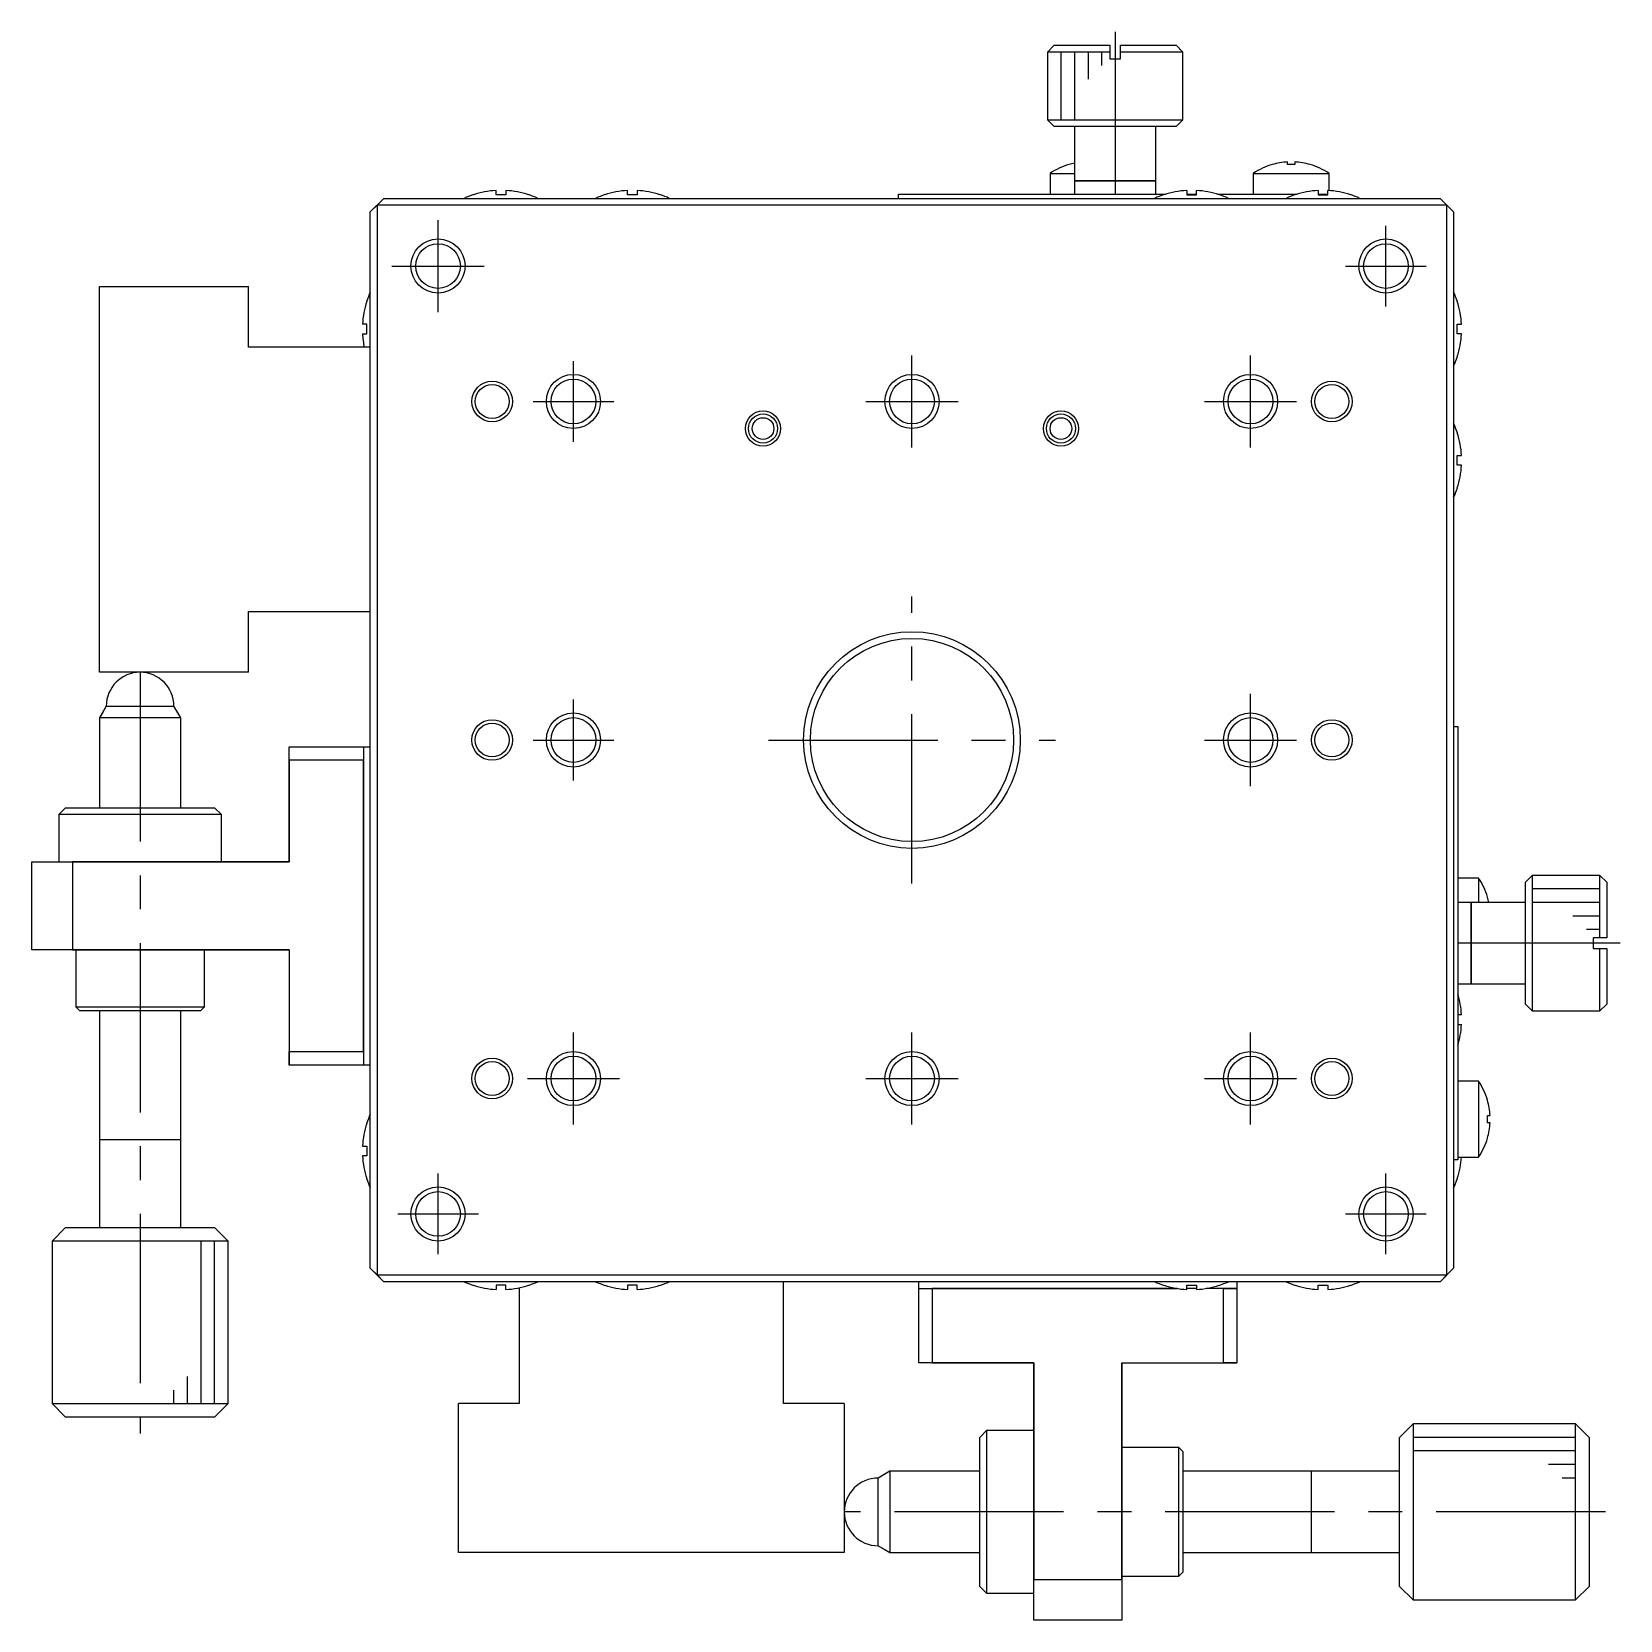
# Model space of a CAD drawing. Extents: x -121 to 391, y -8 to 276.
# Drawn here: x 32.1 to 149.4, y 97.7 to 215 of the extents above; entities that cross this region are included whole.
import ezdxf

# ---------------------------------------------------------------- set-up
doc = ezdxf.new("R2010")
doc.units = 0
doc.header["$LTSCALE"] = 10
doc.linetypes.add('CENTER', pattern=[2, 1.25, -0.25, 0.25, -0.25])
doc.layers.get('0').update_dxf_attribs({"linetype": 'CONTINUOUS'})
doc.layers.add('CENTER', color=1, linetype='CENTER')

msp = doc.modelspace()

# ---------------------------------------------------------------- linework, layer by layer
at = {"color": 7, "linetype": 'CONTINUOUS'}
for p, q in [((107.559176, 213.952959), (107.059176, 213.452959)), ((107.559176, 213.952959), (111.659176, 213.952959)), ((111.659176, 213.952959), (111.659176, 213.452959)), ((111.659176, 213.952959), (111.659176, 212.952959)), ((111.659176, 213.952959), (111.659176, 212.952959)), ((112.459176, 213.952959), (116.559176, 213.952959)), ((112.459176, 213.452959), (112.459176, 213.952959)), ((112.459176, 212.952959), (112.459176, 213.952959)), ((112.459176, 212.952959), (112.459176, 213.952959)), ((117.059176, 213.452959), (116.559176, 213.952959)), ((111.659176, 213.452959), (107.059176, 213.452959)), ((107.059176, 213.452959), (107.059176, 208.452959)), ((111.659176, 213.452959), (111.659176, 212.952959)), ((111.659176, 212.952959), (112.459176, 212.952959)), ((117.059176, 213.452959), (112.459176, 213.452959)), ((112.459176, 212.952959), (112.459176, 213.452959)), ((117.059176, 208.452959), (117.059176, 213.452959)), ((107.059176, 208.452959), (117.059176, 208.452959)), ((107.059176, 208.452959), (107.559176, 207.952959)), ((116.559176, 207.952959), (107.559176, 207.952959)), ((109.059176, 207.952959), (109.059176, 203.952959)), ((109.059176, 207.952959), (109.059176, 202.952959)), ((109.059176, 207.952959), (109.059176, 202.952959)), ((115.059176, 203.952959), (115.059176, 207.952959)), ((115.059176, 202.952959), (115.059176, 207.952959)), ((115.059176, 202.952959), (115.059176, 207.952959)), ((116.559176, 207.952959), (117.059176, 208.452959)), ((124.799176, 205.146164), (124.799176, 205.339421)), ((125.319176, 205.339421), (125.319176, 205.146164)), ((107.259176, 204.495423), (109.059176, 204.495423)), ((107.259176, 204.495423), (107.259176, 202.952959)), ((108.660037, 205.146164), (108.657028, 205.152333)), ((108.660037, 205.146164), (108.657028, 205.152333)), ((108.660037, 205.146164), (108.657028, 205.152333)), ((108.660037, 205.146164), (108.657028, 205.152333)), ((122.259176, 204.495423), (127.859176, 204.495423)), ((122.259176, 204.495423), (122.259176, 202.952959)), ((123.660037, 205.146164), (123.657028, 205.152333)), ((123.660037, 205.146164), (123.657028, 205.152333)), ((123.660037, 205.146164), (123.657028, 205.152333)), ((123.660037, 205.146164), (123.657028, 205.152333)), ((125.319176, 205.146164), (124.799176, 205.146164)), ((126.461324, 205.152333), (126.458315, 205.146164)), ((126.461324, 205.152333), (126.458315, 205.146164)), ((126.461324, 205.152333), (126.458315, 205.146164)), ((126.461324, 205.152333), (126.458315, 205.146164)), ((127.859176, 203.227363), (127.859176, 204.495423)), ((66.349176, 202.915542), (66.349176, 203.23299)), ((67.069176, 203.23299), (67.069176, 202.915542)), ((76.049176, 202.915542), (76.049176, 203.23299)), ((76.769176, 203.23299), (76.769176, 202.915542)), ((96.059176, 202.652959), (96.059176, 202.952959)), ((96.059176, 202.952959), (98.059176, 202.952959)), ((96.059176, 202.952959), (115.790739, 202.952959)), ((96.059176, 202.952959), (115.790739, 202.952959)), ((98.059176, 202.952959), (108.809176, 202.952959)), ((108.809176, 202.952959), (115.790739, 202.952959)), ((109.059176, 203.952959), (112.059176, 203.952959)), ((112.059176, 203.952959), (109.059176, 203.952959)), ((109.059176, 203.952959), (109.059176, 202.952959)), ((115.059176, 203.952959), (109.059176, 203.952959)), ((115.059176, 203.952959), (109.059176, 203.952959)), ((112.059176, 203.952959), (115.059176, 203.952959)), ((115.059176, 203.952959), (112.059176, 203.952959)), ((115.059176, 202.952959), (115.059176, 203.952959)), ((117.349176, 203.23299), (117.349176, 202.915542)), ((117.349176, 202.952959), (118.069176, 202.952959)), ((118.069176, 202.915542), (118.069176, 203.23299)), ((119.627613, 202.952959), (123.809176, 202.952959)), ((119.627613, 202.952959), (125.490739, 202.952959)), ((119.627613, 202.952959), (125.490739, 202.952959)), ((123.809176, 202.952959), (125.490739, 202.952959)), ((127.049176, 203.23299), (127.049176, 202.915542)), ((127.049176, 202.952959), (127.769176, 202.952959)), ((127.769176, 202.915542), (127.769176, 203.23299)), ((57.059176, 201.652959), (58.059176, 202.652959)), ((57.059176, 201.652959), (58.059176, 202.652959)), ((57.059176, 201.652959), (57.559176, 202.152959)), ((57.559176, 202.152959), (58.059176, 202.652959)), ((136.559176, 202.152959), (57.559176, 202.152959)), ((57.559176, 202.152959), (57.559176, 123.152959)), ((58.059176, 202.652959), (87.559181, 202.652959)), ((58.059176, 202.652959), (136.059176, 202.652959)), ((58.059176, 202.652959), (136.059176, 202.652959)), ((64.673746, 202.915542), (64.669332, 202.924591)), ((67.069176, 202.915542), (66.349176, 202.915542)), ((68.74902, 202.924591), (68.744607, 202.915542)), ((74.373746, 202.915542), (74.369332, 202.924591)), ((74.373746, 202.915542), (74.369332, 202.924591)), ((74.373746, 202.915542), (74.369332, 202.924591)), ((74.373746, 202.915542), (74.369332, 202.924591)), ((76.769176, 202.915542), (76.049176, 202.915542)), ((78.44902, 202.924591), (78.444607, 202.915542)), ((78.44902, 202.924591), (78.444607, 202.915542)), ((78.44902, 202.924591), (78.444607, 202.915542)), ((78.44902, 202.924591), (78.444607, 202.915542)), ((87.559181, 202.652959), (95.559181, 202.652959)), ((95.559181, 202.652959), (103.559181, 202.652959)), ((103.559181, 202.652959), (136.059176, 202.652959)), ((115.669332, 202.924591), (115.673746, 202.915542)), ((115.669332, 202.924591), (115.673746, 202.915542)), ((115.669332, 202.924591), (115.673746, 202.915542)), ((115.669332, 202.924591), (115.673746, 202.915542)), ((117.349176, 202.915542), (118.069176, 202.915542)), ((119.744607, 202.915542), (119.74902, 202.924591)), ((119.744607, 202.915542), (119.74902, 202.924591)), ((119.744607, 202.915542), (119.74902, 202.924591)), ((119.744607, 202.915542), (119.74902, 202.924591)), ((125.369332, 202.924591), (125.373746, 202.915542)), ((127.049176, 202.915542), (127.769176, 202.915542)), ((129.444607, 202.915542), (129.44902, 202.924591)), ((136.059176, 202.652959), (136.559176, 202.152959)), ((136.059176, 202.652959), (137.059176, 201.652959)), ((136.059176, 202.652959), (137.059176, 201.652959)), ((136.559176, 123.152959), (136.559176, 202.152959)), ((136.559176, 202.152959), (137.059176, 201.652959)), ((57.059176, 157.152959), (57.059176, 201.652959)), ((57.059176, 123.652959), (57.059176, 201.652959)), ((57.059176, 123.652959), (57.059176, 201.652959)), ((137.059176, 201.652959), (137.059176, 160.152954)), ((137.059176, 201.652959), (137.059176, 123.652959)), ((137.059176, 201.652959), (137.059176, 123.652959)), ((37.059176, 167.652959), (37.059176, 196.152959)), ((37.059176, 196.152959), (48.059176, 196.152959)), ((48.059176, 191.652959), (48.059176, 196.152959)), ((56.796594, 195.03839), (56.787545, 195.042804)), ((137.321759, 195.03839), (137.330808, 195.042804)), ((56.796594, 193.362959), (56.479145, 193.362959)), ((56.479145, 192.642959), (56.796594, 192.642959)), ((56.796594, 192.642959), (56.796594, 193.362959)), ((137.321759, 193.362959), (137.639207, 193.362959)), ((137.321759, 192.642959), (137.321759, 193.362959)), ((137.639207, 192.642959), (137.321759, 192.642959)), ((57.059176, 191.652959), (48.059176, 191.652959)), ((137.330808, 190.963115), (137.321759, 190.967529)), ((137.321759, 185.33839), (137.330808, 185.342804)), ((137.321759, 185.33839), (137.330808, 185.342804)), ((137.321759, 185.33839), (137.330808, 185.342804)), ((137.321759, 185.33839), (137.330808, 185.342804)), ((137.321759, 183.662959), (137.639207, 183.662959)), ((137.321759, 182.942959), (137.321759, 183.662959)), ((137.639207, 182.942959), (137.321759, 182.942959)), ((137.330808, 181.263115), (137.321759, 181.267529)), ((137.330808, 181.263115), (137.321759, 181.267529)), ((137.330808, 181.263115), (137.321759, 181.267529)), ((137.330808, 181.263115), (137.321759, 181.267529)), ((48.059176, 172.152959), (57.059176, 172.152959)), ((48.059176, 167.652959), (48.059176, 172.152959)), ((48.059176, 167.652959), (37.059176, 167.652959)), ((37.559176, 165.152959), (37.059176, 164.286934)), ((37.559176, 165.152959), (37.059176, 164.286934)), ((37.309176, 164.719947), (37.059176, 164.286934)), ((43.059176, 164.286934), (37.059176, 164.286934)), ((37.059176, 164.286934), (37.059176, 157.652979)), ((37.559176, 165.152959), (37.309176, 164.719947)), ((37.559176, 165.152959), (42.559176, 165.152959)), ((42.809176, 164.719947), (42.559176, 165.152959)), ((43.059176, 164.286934), (42.559176, 165.152959)), ((43.059176, 164.286934), (42.559176, 165.152959)), ((43.059176, 164.286934), (42.809176, 164.719947)), ((43.059176, 157.652979), (43.059176, 164.286934)), ((137.059176, 163.652959), (137.359176, 163.652959)), ((137.359176, 163.652959), (137.359176, 161.652959)), ((137.359176, 163.652959), (137.359176, 131.652959)), ((137.359176, 163.652959), (137.359176, 131.652959)), ((51.059176, 162.152959), (56.559176, 162.152959)), ((51.059176, 161.152959), (51.059176, 162.152959)), ((51.059176, 162.152959), (57.059176, 162.152959)), ((51.059176, 153.652959), (51.059176, 162.152959)), ((51.059176, 153.652959), (51.059176, 162.152959)), ((51.059176, 162.152959), (57.059176, 162.152959)), ((56.559176, 162.152959), (56.559176, 161.152959)), ((56.559176, 162.152959), (57.059176, 162.152959)), ((56.559176, 162.152959), (56.559176, 138.652959)), ((56.559176, 162.152959), (56.559176, 138.652959)), ((51.059176, 161.152959), (51.059176, 153.652959)), ((56.559176, 161.152959), (51.059176, 161.152959)), ((56.559176, 139.652959), (56.559176, 161.152959)), ((137.359176, 161.652959), (137.359176, 133.652959)), ((137.059176, 160.152954), (137.059176, 151.152959)), ((34.559176, 157.652959), (34.059176, 157.152959)), ((34.559176, 157.652959), (45.559176, 157.652959)), ((34.559176, 157.652959), (37.059176, 157.652959)), ((34.559176, 157.652959), (45.559176, 157.652959)), ((34.559176, 157.652959), (45.559176, 157.652959)), ((43.059176, 157.652959), (45.559176, 157.652959)), ((46.059176, 157.152959), (45.559176, 157.652959)), ((46.059176, 157.152959), (34.059176, 157.152959)), ((34.059176, 157.152959), (34.059176, 153.652959)), ((46.059176, 153.652959), (46.059176, 157.152959)), ((57.059176, 148.152964), (57.059176, 157.152959)), ((32.059176, 147.152959), (32.059176, 153.652959)), ((32.059176, 153.652959), (35.059176, 153.652959)), ((32.059176, 153.652959), (51.059176, 153.652959)), ((32.059176, 153.652959), (51.059176, 153.652959)), ((35.059176, 153.652959), (35.059176, 147.152959)), ((51.059176, 153.652959), (35.059176, 153.652959)), ((142.859176, 152.652959), (142.359176, 152.152959)), ((142.859176, 152.652959), (142.859176, 142.652959)), ((147.859176, 152.652959), (142.859176, 152.652959)), ((147.859176, 148.052959), (147.859176, 152.652959)), ((148.359176, 152.152959), (147.859176, 152.652959)), ((138.901639, 152.452959), (137.359176, 152.452959)), ((138.901639, 152.452959), (138.901639, 150.652959)), ((142.359176, 143.152959), (142.359176, 152.152959)), ((148.359176, 152.152959), (148.359176, 148.052959)), ((137.059176, 151.152959), (137.059176, 143.652954)), ((138.359176, 150.652959), (137.359176, 150.652959)), ((142.359176, 150.652959), (137.359176, 150.652959)), ((142.359176, 150.652959), (137.359176, 150.652959)), ((138.359176, 150.652959), (138.359176, 147.652959)), ((138.359176, 147.652959), (138.359176, 150.652959)), ((142.359176, 150.652959), (138.359176, 150.652959)), ((138.359176, 144.652959), (138.359176, 150.652959)), ((138.359176, 144.652959), (138.359176, 150.652959)), ((139.552381, 151.052099), (139.558549, 151.055107)), ((139.552381, 151.052099), (139.558549, 151.055107)), ((139.552381, 151.052099), (139.558549, 151.055107)), ((139.552381, 151.052099), (139.558549, 151.055107)), ((57.059176, 140.652959), (57.059176, 148.152964)), ((147.859176, 148.052959), (147.359176, 148.052959)), ((147.359176, 148.052959), (147.359176, 147.252959)), ((148.359176, 148.052959), (147.359176, 148.052959)), ((148.359176, 148.052959), (147.359176, 148.052959)), ((148.359176, 148.052959), (147.859176, 148.052959)), ((35.059176, 147.152959), (32.059176, 147.152959)), ((51.059176, 147.152959), (32.059176, 147.152959)), ((51.059176, 147.152959), (32.059176, 147.152959)), ((35.059176, 147.152959), (51.059176, 147.152959)), ((35.309176, 147.152959), (35.309176, 142.952959)), ((44.809176, 142.952959), (44.809176, 147.152959)), ((51.059176, 147.152959), (51.059176, 139.652959)), ((51.059176, 147.152959), (51.059176, 138.652959)), ((51.059176, 147.152959), (51.059176, 138.652959)), ((138.359176, 147.652959), (138.359176, 144.652959)), ((138.359176, 144.652959), (138.359176, 147.652959)), ((147.359176, 147.252959), (147.859176, 147.252959)), ((147.359176, 147.252959), (148.359176, 147.252959)), ((147.359176, 147.252959), (148.359176, 147.252959)), ((147.859176, 142.652959), (147.859176, 147.252959)), ((147.859176, 147.252959), (148.359176, 147.252959)), ((148.359176, 147.252959), (148.359176, 143.152959)), ((137.359176, 144.652959), (138.359176, 144.652959)), ((137.359176, 144.652959), (142.359176, 144.652959)), ((137.359176, 144.652959), (142.359176, 144.652959)), ((138.359176, 144.652959), (142.359176, 144.652959)), ((137.059176, 143.652954), (137.059176, 136.152959)), ((142.359176, 143.152959), (142.859176, 142.652959)), ((147.859176, 142.652959), (148.359176, 143.152959)), ((35.309176, 142.952959), (44.809176, 142.952959)), ((35.309176, 142.952959), (35.609176, 142.652959)), ((44.509176, 142.652959), (35.609176, 142.652959)), ((37.059176, 142.65294), (37.059176, 133.152959)), ((37.059176, 142.65294), (37.059176, 126.652959)), ((37.059176, 142.65294), (37.059176, 126.652959)), ((43.059176, 133.152959), (43.059176, 142.65294)), ((43.059176, 126.652959), (43.059176, 142.65294)), ((43.059176, 126.652959), (43.059176, 142.65294)), ((44.509176, 142.652959), (44.809176, 142.952959)), ((137.639207, 142.362959), (137.359176, 142.362959)), ((142.859176, 142.652959), (147.859176, 142.652959)), ((137.359176, 141.642959), (137.639207, 141.642959)), ((51.059176, 138.652959), (51.059176, 139.652959)), ((51.059176, 139.652959), (56.559176, 139.652959)), ((56.559176, 139.652959), (56.559176, 138.652959)), ((57.059176, 133.152964), (57.059176, 140.652959)), ((56.559176, 138.652959), (51.059176, 138.652959)), ((57.059176, 138.652959), (51.059176, 138.652959)), ((57.059176, 138.652959), (51.059176, 138.652959)), ((57.059176, 138.652959), (56.559176, 138.652959)), ((138.901639, 137.452959), (137.359176, 137.452959)), ((138.901639, 137.452959), (138.901639, 131.852959)), ((137.059176, 136.152959), (137.059176, 123.652959)), ((139.552381, 136.052099), (139.558549, 136.055107)), ((139.552381, 136.052099), (139.558549, 136.055107)), ((139.552381, 136.052099), (139.558549, 136.055107)), ((139.552381, 136.052099), (139.558549, 136.055107)), ((139.552381, 134.912959), (139.745638, 134.912959)), ((139.552381, 134.392959), (139.552381, 134.912959)), ((56.787545, 134.342804), (56.796594, 134.33839)), ((139.745638, 134.392959), (139.552381, 134.392959)), ((37.059171, 133.152959), (43.059181, 133.152959)), ((37.059176, 133.157959), (37.059176, 133.152959)), ((37.059176, 133.152959), (37.059176, 126.652959)), ((37.059176, 133.152959), (37.059176, 133.147959)), ((43.059176, 133.152959), (43.059176, 133.157959)), ((43.059176, 126.652959), (43.059176, 133.152959)), ((43.059176, 133.147959), (43.059176, 133.152959)), ((56.479145, 132.662959), (56.796594, 132.662959)), ((56.796594, 132.662959), (56.796594, 131.942959)), ((57.059176, 123.652959), (57.059176, 133.152964)), ((137.359176, 133.652959), (137.359176, 131.652959)), ((139.558549, 133.250812), (139.552381, 133.25382)), ((139.558549, 133.250812), (139.552381, 133.25382)), ((139.558549, 133.250812), (139.552381, 133.25382)), ((139.558549, 133.250812), (139.552381, 133.25382)), ((56.796594, 131.942959), (56.479145, 131.942959)), ((137.359176, 131.652959), (137.059176, 131.652959)), ((137.359176, 131.852959), (138.901639, 131.852959)), ((56.796594, 130.267529), (56.787545, 130.263115)), ((137.321759, 130.267529), (137.330808, 130.263115)), ((34.559176, 126.652959), (33.559176, 125.652959)), ((46.559176, 125.652959), (33.559176, 125.652959)), ((33.559176, 125.652959), (33.559176, 113.652959)), ((34.559176, 126.652959), (45.559176, 126.652959)), ((46.559176, 125.652959), (45.559176, 126.652959)), ((46.559176, 113.652959), (46.559176, 125.652959)), ((57.559176, 123.152959), (57.059176, 123.652959)), ((58.059176, 122.652959), (57.059176, 123.652959)), ((58.059176, 122.652959), (57.059176, 123.652959)), ((137.059176, 123.652959), (136.059176, 122.652959)), ((137.059176, 123.652959), (136.059176, 122.652959)), ((137.059176, 123.652959), (136.559176, 123.152959)), ((58.059176, 122.652959), (57.559176, 123.152959)), ((57.559176, 123.152959), (136.559176, 123.152959)), ((90.559171, 122.652959), (58.059176, 122.652959)), ((136.059176, 122.652959), (58.059176, 122.652959)), ((136.059176, 122.652959), (58.059176, 122.652959)), ((64.673746, 122.390377), (64.669332, 122.381328)), ((67.069176, 122.390377), (66.349176, 122.390377)), ((66.349176, 122.390377), (66.349176, 122.072929)), ((67.069176, 122.072929), (67.069176, 122.390377)), ((68.059176, 122.204897), (68.059176, 113.652959)), ((68.74902, 122.381328), (68.744607, 122.390377)), ((74.373746, 122.390377), (74.369332, 122.381328)), ((74.373746, 122.390377), (74.369332, 122.381328)), ((74.373746, 122.390377), (74.369332, 122.381328)), ((74.373746, 122.390377), (74.369332, 122.381328)), ((76.769176, 122.390377), (76.049176, 122.390377)), ((76.049176, 122.390377), (76.049176, 122.072929)), ((76.769176, 122.072929), (76.769176, 122.390377)), ((78.44902, 122.381328), (78.444607, 122.390377)), ((78.44902, 122.381328), (78.444607, 122.390377)), ((78.44902, 122.381328), (78.444607, 122.390377)), ((78.44902, 122.381328), (78.444607, 122.390377)), ((87.559176, 113.652959), (87.559176, 122.652959)), ((97.559176, 122.652959), (90.559171, 122.652959)), ((99.559176, 122.652959), (97.559176, 122.652959)), ((97.559176, 122.152959), (97.559176, 122.652959)), ((97.559176, 116.652959), (97.559176, 122.652959)), ((97.559176, 116.652959), (97.559176, 122.652959)), ((97.559176, 116.652959), (97.559176, 122.152959)), ((97.559176, 122.152959), (98.559176, 122.152959)), ((97.559176, 122.152959), (116.631958, 122.152959)), ((97.559176, 122.152959), (116.631958, 122.152959)), ((98.559176, 122.152959), (98.559176, 116.652959)), ((116.631958, 122.152959), (98.559176, 122.152959)), ((106.559171, 122.652959), (99.559176, 122.652959)), ((136.059176, 122.652959), (106.559171, 122.652959)), ((115.669332, 122.381328), (115.673746, 122.390377)), ((115.669332, 122.381328), (115.673746, 122.390377)), ((115.669332, 122.381328), (115.673746, 122.390377)), ((115.669332, 122.381328), (115.673746, 122.390377)), ((117.349176, 122.390377), (118.069176, 122.390377)), ((117.349176, 122.072929), (117.349176, 122.390377)), ((118.069176, 122.152959), (117.349176, 122.152959)), ((118.069176, 122.390377), (118.069176, 122.072929)), ((120.059176, 122.152959), (118.786395, 122.152959)), ((121.059176, 122.152959), (118.786395, 122.152959)), ((121.059176, 122.152959), (118.786395, 122.152959)), ((119.744607, 122.390377), (119.74902, 122.381328)), ((119.744607, 122.390377), (119.74902, 122.381328)), ((119.744607, 122.390377), (119.74902, 122.381328)), ((119.744607, 122.390377), (119.74902, 122.381328)), ((120.059176, 116.652959), (120.059176, 122.152959)), ((120.059176, 122.152959), (121.059176, 122.152959)), ((121.059176, 122.652959), (121.059176, 122.152959)), ((121.059176, 122.652959), (121.059176, 116.652959)), ((121.059176, 122.652959), (121.059176, 116.652959)), ((121.059176, 122.152959), (121.059176, 116.652959)), ((125.369332, 122.381328), (125.373746, 122.390377)), ((127.049176, 122.390377), (127.769176, 122.390377)), ((127.049176, 122.072929), (127.049176, 122.390377)), ((127.769176, 122.390377), (127.769176, 122.072929)), ((129.444607, 122.390377), (129.44902, 122.381328)), ((136.559176, 123.152959), (136.059176, 122.652959)), ((98.559176, 116.652959), (97.559176, 116.652959)), ((106.059176, 116.652959), (97.559176, 116.652959)), ((106.059176, 116.652959), (97.559176, 116.652959)), ((98.559176, 116.652959), (106.059176, 116.652959)), ((106.059176, 116.652959), (106.059176, 100.652959)), ((106.059176, 97.652959), (106.059176, 116.652959)), ((106.059176, 97.652959), (106.059176, 116.652959)), ((112.559176, 100.652959), (112.559176, 116.652959)), ((112.559176, 116.652959), (120.059176, 116.652959)), ((112.559176, 116.652959), (112.559176, 97.652959)), ((112.559176, 116.652959), (121.059176, 116.652959)), ((112.559176, 116.652959), (121.059176, 116.652959)), ((112.559176, 116.652959), (112.559176, 97.652959)), ((121.059176, 116.652959), (120.059176, 116.652959)), ((33.559176, 113.652959), (46.55891, 113.652959)), ((33.559176, 113.652959), (34.559176, 112.652959)), ((33.559176, 113.652959), (46.559176, 113.652959)), ((33.559176, 113.652959), (46.559176, 113.652959)), ((45.558951, 112.652959), (34.559176, 112.652959)), ((45.559176, 112.652959), (46.559176, 113.652959)), ((46.55891, 113.652959), (46.559176, 113.652959)), ((63.559176, 102.652959), (63.559176, 113.652959)), ((68.059176, 113.652959), (63.559176, 113.652959)), ((92.059176, 113.652959), (87.559176, 113.652959)), ((92.059176, 113.652959), (92.059176, 102.652959)), ((102.559176, 111.652959), (102.059176, 111.152959)), ((102.559176, 111.652959), (102.559176, 99.652959)), ((106.059176, 111.652959), (102.559176, 111.652959)), ((134.059176, 112.152959), (133.059176, 111.152959)), ((134.059176, 112.152959), (134.059176, 99.152959)), ((146.059176, 112.152959), (134.059176, 112.152959)), ((146.059176, 112.152693), (146.059176, 112.152959)), ((147.059176, 111.152959), (146.059176, 112.152959)), ((146.059176, 99.152959), (146.059176, 112.152959)), ((146.059176, 99.152959), (146.059176, 112.152959)), ((146.059176, 99.152959), (146.059176, 112.152693)), ((102.059176, 100.152959), (102.059176, 111.152959)), ((102.059176, 108.652959), (102.059176, 111.152959)), ((102.059176, 100.152959), (102.059176, 111.152959)), ((102.059176, 100.152959), (102.059176, 111.152959)), ((116.759176, 110.402959), (112.559176, 110.402959)), ((116.759176, 100.902959), (116.759176, 110.402959)), ((117.059176, 110.102959), (116.759176, 110.402959)), ((133.059176, 100.152959), (133.059176, 111.152959)), ((147.059176, 111.152734), (147.059176, 100.152959)), ((117.059176, 110.102959), (117.059176, 101.202959)), ((95.425202, 108.652959), (94.559176, 108.152959)), ((95.425202, 108.652959), (94.559176, 108.152959)), ((94.992189, 108.402959), (94.559176, 108.152959)), ((94.559176, 103.152959), (94.559176, 108.152959)), ((95.425202, 108.652959), (94.992189, 108.402959)), ((95.425202, 108.652959), (95.425202, 102.652959)), ((102.059157, 108.652959), (95.425202, 108.652959)), ((126.559176, 108.652959), (117.059196, 108.652959)), ((133.059176, 108.652959), (117.059196, 108.652959)), ((133.059176, 108.652959), (117.059196, 108.652959)), ((126.559176, 108.652959), (126.554176, 108.652959)), ((126.559176, 102.652954), (126.559176, 108.652964)), ((126.564176, 108.652959), (126.559176, 108.652959)), ((133.059176, 108.652959), (126.559176, 108.652959)), ((92.059176, 102.652959), (63.559176, 102.652959)), ((94.559176, 103.152959), (94.992189, 102.902959)), ((94.559176, 103.152959), (95.425202, 102.652959)), ((94.559176, 103.152959), (95.425202, 102.652959)), ((94.992189, 102.902959), (95.425202, 102.652959)), ((95.425202, 102.652959), (102.059157, 102.652959)), ((102.059176, 100.152959), (102.059176, 102.652959)), ((117.059196, 102.652959), (126.559176, 102.652959)), ((117.059196, 102.652959), (133.059176, 102.652959)), ((117.059196, 102.652959), (133.059176, 102.652959)), ((126.554176, 102.652959), (126.559176, 102.652959)), ((126.559176, 102.652959), (126.564176, 102.652959)), ((126.559176, 102.652959), (133.059176, 102.652959)), ((112.559176, 100.902959), (116.759176, 100.902959)), ((116.759176, 100.902959), (117.059176, 101.202959)), ((102.059176, 100.152959), (102.559176, 99.652959)), ((106.059176, 100.652959), (112.559176, 100.652959)), ((106.059176, 97.652959), (106.059176, 100.652959)), ((112.559176, 100.652959), (112.559176, 97.652959)), ((133.059176, 100.152959), (134.059176, 99.152959)), ((146.059176, 99.152959), (147.059176, 100.152959)), ((102.559176, 99.652959), (106.059176, 99.652959)), ((134.059176, 99.152959), (146.059176, 99.152959)), ((112.559176, 97.652959), (106.059176, 97.652959))]:
    msp.add_line(p, q, dxfattribs=at)
at = {"color": 3, "linetype": 'CONTINUOUS'}
for p, q in [((108.059176, 213.452959), (108.059176, 208.452959)), ((109.059176, 213.452959), (109.059176, 208.452959)), ((110.059176, 213.452959), (110.059176, 211.452959)), ((111.059176, 213.452959), (111.059176, 212.452959)), ((147.859176, 151.652959), (142.859176, 151.652959)), ((147.859176, 150.652959), (142.859176, 150.652959)), ((147.859176, 149.652959), (145.859176, 149.652959)), ((147.859176, 148.652959), (146.859176, 148.652959)), ((44.559176, 113.652959), (44.559176, 125.652959)), ((45.559176, 113.652959), (45.559176, 125.652959)), ((43.559176, 113.652959), (43.559176, 115.652959)), ((42.559176, 113.652959), (42.559176, 114.652959)), ((146.059176, 111.152959), (134.059176, 111.152959)), ((146.059176, 110.152959), (134.059176, 110.152959)), ((146.059176, 109.152959), (144.059176, 109.152959)), ((146.059176, 108.152959), (145.059176, 108.152959))]:
    msp.add_line(p, q, dxfattribs=at)
for centre, radius in [((62.059176, 197.652959), 2), ((132.059176, 197.652959), 2), ((66.059176, 187.652959), 1.5), ((72.059176, 187.652959), 2), ((97.059176, 187.652959), 2), ((122.059176, 187.652959), 2), ((128.059176, 187.652959), 1.5), ((86.059176, 185.652959), 1.3), ((108.059176, 185.652959), 1.3), ((97.059176, 162.652959), 8), ((72.059176, 162.652959), 2), ((122.059176, 162.652959), 2), ((66.059176, 162.652959), 1.5), ((128.059176, 162.652959), 1.5), ((72.059176, 137.652959), 2), ((97.059176, 137.652959), 2), ((122.059176, 137.652959), 2), ((66.059176, 137.652959), 1.5), ((128.059176, 137.652959), 1.5), ((62.059176, 127.652959), 2), ((132.059176, 127.652959), 2)]:
    msp.add_circle(centre, radius, dxfattribs=at)
at = {"color": 7, "linetype": 'CONTINUOUS'}
for centre, radius in [((62.059176, 197.652959), 1.65), ((132.059176, 197.652959), 1.65), ((66.059176, 187.652959), 1.25), ((72.059176, 187.652959), 1.65), ((97.059176, 187.652959), 1.65), ((122.059176, 187.652959), 1.65), ((128.059176, 187.652959), 1.25), ((86.059176, 185.652959), 1.075), ((108.059176, 185.652959), 1.075), ((86.059176, 185.652959), 0.8), ((108.059176, 185.652959), 0.8), ((97.059176, 162.652959), 7.5), ((72.059176, 162.652959), 1.65), ((122.059176, 162.652959), 1.65), ((66.059176, 162.652959), 1.25), ((128.059176, 162.652959), 1.25), ((66.059176, 137.652959), 1.25), ((72.059176, 137.652959), 1.65), ((97.059176, 137.652959), 1.65), ((122.059176, 137.652959), 1.65), ((128.059176, 137.652959), 1.25), ((62.059176, 127.652959), 1.65), ((132.059176, 127.652959), 1.65)]:
    msp.add_circle(centre, radius, dxfattribs=at)
for centre, radius, start, end in [((125.059176, 200.352959), 4.993235, 92.984767, 106.272555), ((125.059176, 200.352959), 4.993235, 73.727445, 87.015233), ((110.059176, 200.352959), 5, 106.285843, 124.055798), ((110.059176, 200.352959), 4.993235, 101.552804, 106.272555), ((125.059176, 200.352959), 5, 106.285843, 124.055798), ((125.059176, 200.352959), 5, 55.944202, 73.714157), ((66.709176, 196.752959), 6.490023, 93.179815, 108.277798), ((66.709176, 196.752959), 6.490023, 71.722202, 86.820185), ((76.409176, 196.752959), 6.490023, 93.179815, 108.277798), ((76.409176, 196.752959), 6.490023, 71.722202, 86.820185), ((117.709176, 196.752959), 6.490023, 93.179815, 108.277798), ((117.709176, 196.752959), 6.490023, 71.722202, 86.820185), ((127.409176, 196.752959), 6.490023, 93.179815, 108.277798), ((127.409176, 196.752959), 6.490023, 71.722202, 86.820185), ((66.709176, 196.752959), 6.5, 108.289723, 114.811631), ((66.709176, 196.752959), 6.5, 65.188369, 71.710277), ((76.409176, 196.752959), 6.5, 108.289723, 114.811631), ((76.409176, 196.752959), 6.5, 65.188369, 71.710277), ((117.709176, 196.752959), 6.5, 108.289723, 114.811632), ((117.709176, 196.752959), 6.5, 65.188368, 71.710277), ((127.409176, 196.752959), 6.5, 108.289723, 114.811632), ((127.409176, 196.752959), 6.5, 65.188368, 71.710277), ((62.959176, 193.002959), 6.490023, 161.722202, 176.820185), ((62.959176, 193.002959), 6.5, 155.188368, 161.710277), ((131.159176, 193.002959), 6.5, 18.289723, 24.811632), ((131.159176, 193.002959), 6.490023, 3.179815, 18.277798), ((62.959176, 193.002959), 6.490023, 183.179815, 192.005852), ((131.159176, 193.002959), 6.490023, 341.722202, 356.820185), ((131.159176, 193.002959), 6.5, 335.188368, 341.710277), ((131.159176, 183.302959), 6.5, 18.289723, 24.811632), ((131.159176, 183.302959), 6.490023, 3.179815, 18.277798), ((131.159176, 183.302959), 6.490023, 341.722202, 356.820185), ((131.159176, 183.302959), 6.5, 335.188368, 341.710277), ((40.059176, 165.152959), 2.5, 90, 180), ((40.059176, 165.152959), 2.5, 0, 180), ((40.059176, 165.152959), 2.5, 0, 180), ((40.059176, 165.152959), 2.5, 0, 90), ((134.759176, 149.652959), 5, 16.285843, 34.055798), ((134.759176, 149.652959), 4.993235, 11.552804, 16.272555), ((131.159176, 142.002959), 6.490023, 3.179815, 17.19339), ((131.159176, 142.002959), 6.490023, 342.80661, 356.820185), ((134.759176, 134.652959), 5, 16.285843, 34.055798), ((62.959176, 132.302959), 6.5, 155.188368, 161.710277), ((134.759176, 134.652959), 4.993235, 2.984767, 16.272555), ((62.959176, 132.302959), 6.490023, 161.722202, 176.820185), ((134.759176, 134.652959), 4.993235, 343.727445, 357.015233), ((134.759176, 134.652959), 5, 325.944202, 343.714157), ((62.959176, 132.302959), 6.490023, 183.179815, 198.277798), ((131.159176, 132.302959), 6.490023, 341.722202, 356.024081), ((62.959176, 132.302959), 6.5, 198.289723, 204.811632), ((131.159176, 132.302959), 6.5, 335.188368, 341.710277), ((66.709176, 128.552959), 6.5, 245.188368, 251.710277), ((66.709176, 128.552959), 6.490023, 251.722202, 266.820185), ((66.709176, 128.552959), 6.490023, 273.179815, 288.277798), ((66.709176, 128.552959), 6.5, 288.289723, 294.811632), ((76.409176, 128.552959), 6.5, 245.188368, 251.710277), ((76.409176, 128.552959), 6.490023, 251.722202, 266.820185), ((76.409176, 128.552959), 6.490023, 273.179815, 288.277798), ((76.409176, 128.552959), 6.5, 288.289723, 294.811632), ((117.709176, 128.552959), 6.5, 245.188369, 251.710277), ((117.709176, 128.552959), 6.490023, 251.722202, 266.820185), ((117.709176, 128.552959), 6.490023, 273.179815, 288.277798), ((117.709176, 128.552959), 6.5, 288.289723, 294.811631), ((127.409176, 128.552959), 6.5, 245.188369, 251.710277), ((127.409176, 128.552959), 6.490023, 251.722202, 266.820185), ((127.409176, 128.552959), 6.490023, 273.179815, 288.277798), ((127.409176, 128.552959), 6.5, 288.289723, 294.811631), ((94.559176, 105.652959), 2.5, 90, 180), ((94.559176, 105.652959), 2.5, 90, 270), ((94.559176, 105.652959), 2.5, 90, 270), ((94.559176, 105.652959), 2.5, 180, 270)]:
    msp.add_arc(centre, radius, start, end, dxfattribs=at)
at = {"layer": 'CENTER', "color": 1, "linetype": 'CENTER'}
for p, q in [((112.059176, 214.952959), (112.059176, 202.952959)), ((62.059176, 194.252959), (62.059176, 201.052959)), ((132.059176, 194.672959), (132.059176, 200.632959)), ((58.659176, 197.652959), (65.459176, 197.652959)), ((129.079176, 197.652959), (135.039176, 197.652959)), ((72.059176, 184.672959), (72.059176, 190.632959)), ((97.059176, 184.252959), (97.059176, 191.052959)), ((122.059176, 184.252959), (122.059176, 191.052959)), ((69.079176, 187.652959), (75.039176, 187.652959)), ((93.659176, 187.652959), (100.459176, 187.652959)), ((118.659176, 187.652959), (125.459176, 187.652959)), ((97.059176, 152.052959), (97.059176, 173.252959)), ((40.059176, 167.652959), (40.059176, 111.452959)), ((72.059176, 159.672959), (72.059176, 165.632959)), ((122.059176, 159.252959), (122.059176, 166.052959)), ((69.079176, 162.652959), (75.039176, 162.652959)), ((86.459176, 162.652959), (107.659176, 162.652959)), ((118.659176, 162.652959), (125.459176, 162.652959)), ((149.359176, 147.652959), (137.359176, 147.652959)), ((72.059176, 134.252959), (72.059176, 141.052959)), ((97.059176, 134.252959), (97.059176, 141.052959)), ((122.059176, 134.252959), (122.059176, 141.052959)), ((68.659176, 137.652959), (75.459176, 137.652959)), ((93.659176, 137.652959), (100.459176, 137.652959)), ((118.659176, 137.652959), (125.459176, 137.652959)), ((62.059176, 124.672959), (62.059176, 130.632959)), ((132.059176, 124.672959), (132.059176, 130.632959)), ((59.079176, 127.652959), (65.039176, 127.652959)), ((129.079176, 127.652959), (135.039176, 127.652959)), ((148.259176, 105.652959), (92.059176, 105.652959))]:
    msp.add_line(p, q, dxfattribs=at)

doc.saveas('drawing.dxf')
